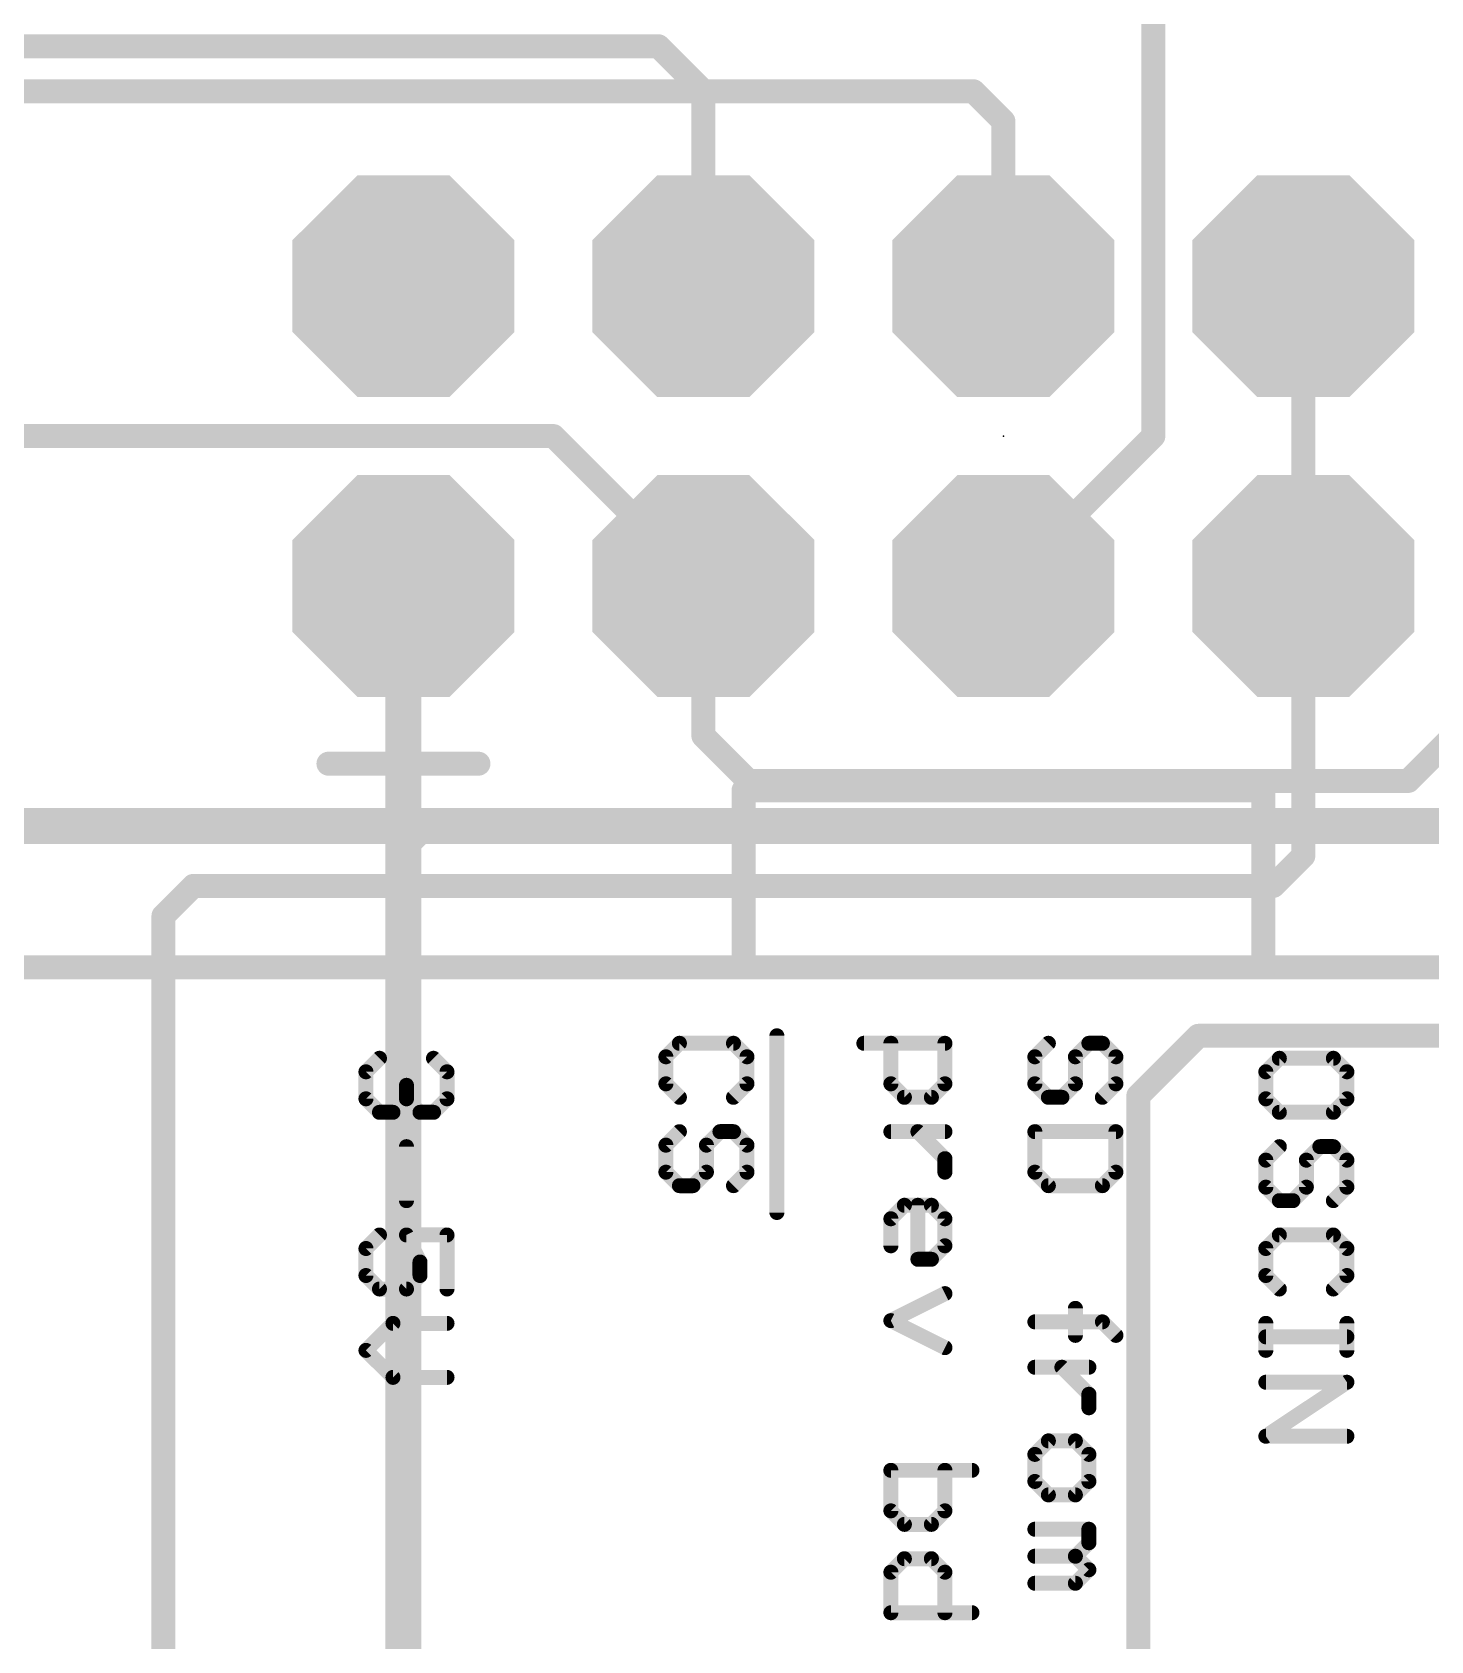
# Model space of a CAD drawing. Extents: x -0.1 to 74.4, y -25.4 to 49.6.
# Drawn here: x 24.8 to 36.64, y 29.16 to 42.79 of the extents above; entities that cross this region are included whole.
import ezdxf

# ---------------------------------------------------------------- set-up
doc = ezdxf.new("R2010")
doc.units = 0
for name, color, linetype in [('1', 12, 'CONTINUOUS'), ('16', 132, 'CONTINUOUS'), ('17', 110, 'CONTINUOUS'), ('2', 132, 'CONTINUOUS'), ('21', 41, 'CONTINUOUS'), ('23', 53, 'CONTINUOUS')]:
    doc.layers.add(name, color=color, linetype=linetype)

# ---------------------------------------------------------------- blocks, each defined once
blk = doc.blocks.new('OCTAGONP')
at = {"const_width": 0.5}
blk.add_lwpolyline([(-0.25, -0.1036), (-0.25, 0.1036), (-0.1036, 0.25), (0.1036, 0.25), (0.25, 0.1036), (0.25, -0.1036), (0.1036, -0.25), (-0.1036, -0.25), (-0.25, -0.1036), (-0.25, 0.1036)], dxfattribs=at)
blk = doc.blocks.new('ROUNDP')
at = {"const_width": 0.5}
blk.add_lwpolyline([(0, -0.25, 1), (0, 0.25, 1), (0, -0.25)], format="xyb", dxfattribs=at)

msp = doc.modelspace()

# ---------------------------------------------------------------- linework, layer by layer
at = {"layer": '1', "const_width": 0.2032}
for points in [[(32.766, 42.291), (14.351, 42.291)], [(33.02, 42.037), (32.766, 42.291)], [(33.02, 40.64), (33.02, 42.037)], [(35.56, 38.1), (35.56, 40.64)], [(16.51, 39.37), (29.21, 39.37)], [(29.21, 39.37), (30.48, 38.1)], [(35.56, 35.814), (35.56, 38.1)], [(35.306, 35.56), (35.56, 35.814)], [(25.908, 35.306), (26.162, 35.56)], [(26.162, 35.56), (35.306, 35.56)], [(25.908, 14.224), (25.908, 35.306)], [(34.163, 33.782), (34.671, 34.29)], [(34.671, 34.29), (45.339, 34.29)], [(34.163, 18.542), (34.163, 33.782)]]:
    msp.add_lwpolyline(points, dxfattribs=at)
at = {"layer": '1', "const_width": 0.1016}
for points in [[(32.8019, 42.3269, 1), (32.7301, 42.2551)], [(32.766, 42.2402, 1), (32.766, 42.3418)], [(33.0708, 42.037, 1), (32.9692, 42.037)], [(32.9841, 42.0011, 1), (33.0559, 42.0729)], [(32.9692, 40.64, 1), (33.0708, 40.64)], [(35.6108, 40.64, 1), (35.5092, 40.64)], [(29.2459, 39.4059, 1), (29.1741, 39.3341)], [(29.21, 39.3192, 1), (29.21, 39.4208)], [(30.4441, 38.0641, 1), (30.5159, 38.1359)], [(35.6108, 38.1, 1), (35.5092, 38.1)], [(35.5092, 38.1, 1), (35.6108, 38.1)], [(35.5092, 35.814, 1), (35.6108, 35.814)], [(35.5959, 35.7781, 1), (35.5241, 35.8499)], [(26.162, 35.6108, 1), (26.162, 35.5092)], [(26.1979, 35.5241, 1), (26.1261, 35.5959)], [(35.2701, 35.5959, 1), (35.3419, 35.5241)], [(35.306, 35.5092, 1), (35.306, 35.6108)], [(25.9588, 35.306, 1), (25.8572, 35.306)], [(25.8721, 35.3419, 1), (25.9439, 35.2701)], [(34.671, 34.3408, 1), (34.671, 34.2392)], [(34.7069, 34.2541, 1), (34.6351, 34.3259)], [(34.2138, 33.782, 1), (34.1122, 33.782)], [(34.1271, 33.8179, 1), (34.1989, 33.7461)]]:
    msp.add_lwpolyline(points, format="xyb", dxfattribs=at)
at = {"layer": '16', "const_width": 0.2032}
for points in [[(34.29, 44.069), (34.29, 39.37)], [(30.099, 42.672), (16.891, 42.672)], [(30.48, 42.291), (30.099, 42.672)], [(30.48, 40.64), (30.48, 42.291)], [(34.29, 39.37), (33.02, 38.1)], [(30.48, 36.83), (30.48, 38.1)], [(30.861, 36.449), (30.48, 36.83)], [(36.83, 36.83), (36.449, 36.449)], [(36.449, 36.449), (30.861, 36.449)]]:
    msp.add_lwpolyline(points, dxfattribs=at)
at = {"layer": '16', "const_width": 0.1016}
for points in [[(30.1349, 42.7079, 1), (30.0631, 42.6361)], [(30.099, 42.6212, 1), (30.099, 42.7228)], [(30.5308, 42.291, 1), (30.4292, 42.291)], [(30.4441, 42.2551, 1), (30.5159, 42.3269)], [(30.4292, 40.64, 1), (30.5308, 40.64)], [(34.2392, 39.37, 1), (34.3408, 39.37)], [(34.3259, 39.3341, 1), (34.2541, 39.4059)], [(30.5308, 38.1, 1), (30.4292, 38.1)], [(32.9841, 38.1359, 1), (33.0559, 38.0641)], [(30.5159, 36.8659, 1), (30.4441, 36.7941)], [(30.4292, 36.83, 1), (30.5308, 36.83)], [(30.861, 36.4998, 1), (30.861, 36.3982)], [(30.8251, 36.4131, 1), (30.8969, 36.4849)], [(36.4131, 36.4849, 1), (36.4849, 36.4131)], [(36.449, 36.3982, 1), (36.449, 36.4998)]]:
    msp.add_lwpolyline(points, format="xyb", dxfattribs=at)
at = {"layer": '2', "const_width": 0.3048}
for points in [[(27.94, 36.068), (27.94, 38.1)], [(20.32, 36.068), (27.94, 36.068)], [(27.94, 35.941), (27.94, 36.068)], [(28.067, 36.068), (27.94, 35.941)], [(39.751, 36.068), (28.067, 36.068)], [(27.94, 22.86), (27.94, 35.941)]]:
    msp.add_lwpolyline(points, dxfattribs=at)
at = {"layer": '2', "const_width": 0.1524}
for points in [[(28.0162, 38.1, 1), (27.8638, 38.1)], [(28.0162, 36.068, 1), (27.8638, 36.068)], [(27.8638, 36.068, 1), (28.0162, 36.068)], [(27.94, 35.9918, 1), (27.94, 36.1442)], [(28.067, 36.1442, 1), (28.067, 35.9918)], [(28.1209, 36.0141, 1), (28.0131, 36.1219)], [(28.0162, 35.941, 1), (27.8638, 35.941)], [(27.8861, 35.9949, 1), (27.9939, 35.8871)], [(27.8638, 35.941, 1), (28.0162, 35.941)]]:
    msp.add_lwpolyline(points, format="xyb", dxfattribs=at)
at = {"layer": '21'}
for points, const_width in [([(27.305, 36.595), (28.575, 36.595)], 0.2032), ([(30.82, 34.87), (30.82, 36.37)], 0.2032), ([(30.82, 36.37), (35.22, 36.37)], 0.2032), ([(35.22, 36.37), (35.22, 34.87)], 0.2032), ([(30.82, 34.87), (22.92, 34.87)], 0.2032), ([(35.22, 34.87), (30.82, 34.87)], 0.2032), ([(43.12, 34.87), (35.22, 34.87)], 0.2032), ([(31.1023, 34.29), (31.1023, 32.7932)], 0.127), ([(30.2769, 34.2265), (30.1625, 34.1121)], 0.127), ([(30.7345, 34.2265), (30.2769, 34.2265)], 0.127), ([(30.8489, 34.1121), (30.7345, 34.2265)], 0.127), ([(31.8387, 34.2265), (32.5251, 34.2265)], 0.127), ([(32.0675, 33.8833), (32.0675, 34.2265)], 0.127), ([(32.5251, 34.2265), (32.5251, 33.8833)], 0.127), ([(33.2867, 34.1121), (33.4011, 34.2265)], 0.127), ([(33.7443, 34.2265), (33.6299, 34.1121)], 0.127), ([(33.8587, 34.2265), (33.7443, 34.2265)], 0.127), ([(33.9731, 34.1121), (33.8587, 34.2265)], 0.127), ([(27.6225, 33.9851), (27.7369, 34.0995)], 0.127), ([(28.1945, 34.0995), (28.3089, 33.9851)], 0.127), ([(30.1625, 34.1121), (30.1625, 33.8833)], 0.127), ([(30.8489, 33.8833), (30.8489, 34.1121)], 0.127), ([(33.2867, 33.8833), (33.2867, 34.1121)], 0.127), ([(33.6299, 34.1121), (33.6299, 33.8833)], 0.127), ([(33.9731, 33.8833), (33.9731, 34.1121)], 0.127), ([(35.3569, 34.0995), (35.2425, 33.9851)], 0.127), ([(35.8145, 34.0995), (35.3569, 34.0995)], 0.127), ([(35.9289, 33.9851), (35.8145, 34.0995)], 0.127), ([(27.6225, 33.7563), (27.6225, 33.9851)], 0.127), ([(27.9657, 33.7563), (27.9657, 33.8707)], 0.127), ([(28.3089, 33.9851), (28.3089, 33.7563)], 0.127), ([(30.1625, 33.8833), (30.2769, 33.7689)], 0.127), ([(30.7345, 33.7689), (30.8489, 33.8833)], 0.127), ([(32.1819, 33.7689), (32.0675, 33.8833)], 0.127), ([(32.5251, 33.8833), (32.4107, 33.7689)], 0.127), ([(33.4011, 33.7689), (33.2867, 33.8833)], 0.127), ([(33.6299, 33.8833), (33.5155, 33.7689)], 0.127), ([(33.8587, 33.7689), (33.9731, 33.8833)], 0.127), ([(35.2425, 33.9851), (35.2425, 33.7563)], 0.127), ([(35.9289, 33.7563), (35.9289, 33.9851)], 0.127), ([(27.7369, 33.6419), (27.6225, 33.7563)], 0.127), ([(27.9657, 33.7563), (27.8513, 33.6419)], 0.127), ([(28.0801, 33.6419), (27.9657, 33.7563)], 0.127), ([(28.3089, 33.7563), (28.1945, 33.6419)], 0.127), ([(32.4107, 33.7689), (32.1819, 33.7689)], 0.127), ([(33.5155, 33.7689), (33.4011, 33.7689)], 0.127), ([(35.2425, 33.7563), (35.3569, 33.6419)], 0.127), ([(35.8145, 33.6419), (35.9289, 33.7563)], 0.127), ([(27.8513, 33.6419), (27.7369, 33.6419)], 0.127), ([(28.1945, 33.6419), (28.0801, 33.6419)], 0.127), ([(35.3569, 33.6419), (35.8145, 33.6419)], 0.127), ([(30.1625, 33.3637), (30.2769, 33.4781)], 0.127), ([(30.6201, 33.4781), (30.5057, 33.3637)], 0.127), ([(30.7345, 33.4781), (30.6201, 33.4781)], 0.127), ([(30.8489, 33.3637), (30.7345, 33.4781)], 0.127), ([(32.0675, 33.4781), (32.5251, 33.4781)], 0.127), ([(32.2963, 33.4781), (32.5251, 33.2493)], 0.127), ([(33.9731, 33.4781), (33.2867, 33.4781)], 0.127), ([(33.2867, 33.4781), (33.2867, 33.1349)], 0.127), ([(33.9731, 33.1349), (33.9731, 33.4781)], 0.127), ([(27.9657, 33.3511), (27.9657, 32.8935)], 0.127), ([(30.1625, 33.1349), (30.1625, 33.3637)], 0.127), ([(30.5057, 33.3637), (30.5057, 33.1349)], 0.127), ([(30.8489, 33.1349), (30.8489, 33.3637)], 0.127), ([(35.2425, 33.2367), (35.3569, 33.3511)], 0.127), ([(35.7001, 33.3511), (35.5857, 33.2367)], 0.127), ([(35.8145, 33.3511), (35.7001, 33.3511)], 0.127), ([(35.9289, 33.2367), (35.8145, 33.3511)], 0.127), ([(32.5251, 33.2493), (32.5251, 33.1349)], 0.127), ([(35.2425, 33.0079), (35.2425, 33.2367)], 0.127), ([(35.5857, 33.2367), (35.5857, 33.0079)], 0.127), ([(35.9289, 33.0079), (35.9289, 33.2367)], 0.127), ([(30.2769, 33.0205), (30.1625, 33.1349)], 0.127), ([(30.5057, 33.1349), (30.3913, 33.0205)], 0.127), ([(30.7345, 33.0205), (30.8489, 33.1349)], 0.127), ([(33.2867, 33.1349), (33.4011, 33.0205)], 0.127), ([(33.8587, 33.0205), (33.9731, 33.1349)], 0.127), ([(30.3913, 33.0205), (30.2769, 33.0205)], 0.127), ([(33.4011, 33.0205), (33.8587, 33.0205)], 0.127), ([(35.3569, 32.8935), (35.2425, 33.0079)], 0.127), ([(35.5857, 33.0079), (35.4713, 32.8935)], 0.127), ([(35.8145, 32.8935), (35.9289, 33.0079)], 0.127), ([(32.0675, 32.74), (32.1819, 32.8544)], 0.127), ([(32.1819, 32.8544), (32.4107, 32.8544)], 0.127), ([(32.2963, 32.3968), (32.2963, 32.8544)], 0.127), ([(32.4107, 32.8544), (32.5251, 32.74)], 0.127), ([(35.4713, 32.8935), (35.3569, 32.8935)], 0.127), ([(32.0675, 32.5112), (32.0675, 32.74)], 0.127), ([(32.5251, 32.74), (32.5251, 32.5112)], 0.127), ([(27.6225, 32.4883), (27.7369, 32.6027)], 0.127), ([(28.3089, 32.6027), (27.9657, 32.6027)], 0.127), ([(27.9657, 32.6027), (28.0801, 32.3739)], 0.127), ([(28.3089, 32.1451), (28.3089, 32.6027)], 0.127), ([(32.5251, 32.5112), (32.4107, 32.3968)], 0.127), ([(35.3569, 32.6027), (35.2425, 32.4883)], 0.127), ([(35.8145, 32.6027), (35.3569, 32.6027)], 0.127), ([(35.9289, 32.4883), (35.8145, 32.6027)], 0.127), ([(27.6225, 32.2595), (27.6225, 32.4883)], 0.127), ([(28.0801, 32.3739), (28.0801, 32.2595)], 0.127), ([(32.4107, 32.3968), (32.2963, 32.3968)], 0.127), ([(35.2425, 32.4883), (35.2425, 32.2595)], 0.127), ([(35.9289, 32.2595), (35.9289, 32.4883)], 0.127), ([(27.7369, 32.1451), (27.6225, 32.2595)], 0.127), ([(28.0801, 32.2595), (27.9657, 32.1451)], 0.127), ([(35.2425, 32.2595), (35.3569, 32.1451)], 0.127), ([(35.8145, 32.1451), (35.9289, 32.2595)], 0.127), ([(27.9657, 32.1451), (27.7369, 32.1451)], 0.127), ([(32.5251, 32.106), (32.0675, 31.8772)], 0.127), ([(33.6299, 31.9813), (33.6299, 31.7525)], 0.127), ([(27.8513, 31.8543), (27.6225, 31.6255)], 0.127), ([(28.3089, 31.8543), (27.8513, 31.8543)], 0.127), ([(32.0675, 31.8772), (32.5251, 31.6484)], 0.127), ([(33.2867, 31.8669), (33.8587, 31.8669)], 0.127), ([(33.8587, 31.8669), (33.9731, 31.7525)], 0.127), ([(35.2425, 31.8543), (35.2425, 31.6255)], 0.127), ([(35.9289, 31.8543), (35.9289, 31.6255)], 0.127), ([(35.2425, 31.7399), (35.9289, 31.7399)], 0.127), ([(27.6225, 31.6255), (27.8513, 31.3967)], 0.127), ([(33.2867, 31.4823), (33.7443, 31.4823)], 0.127), ([(33.5155, 31.4823), (33.7443, 31.2535)], 0.127), ([(27.8513, 31.3967), (28.3089, 31.3967)], 0.127), ([(35.2425, 31.3553), (35.9289, 31.3553)], 0.127), ([(35.9289, 31.3553), (35.2425, 30.8977)], 0.127), ([(33.7443, 31.2535), (33.7443, 31.1391)], 0.127), ([(35.2425, 30.8977), (35.9289, 30.8977)], 0.127), ([(33.4011, 30.8586), (33.2867, 30.7442)], 0.127), ([(33.2867, 30.7442), (33.2867, 30.5154)], 0.127), ([(33.6299, 30.8586), (33.4011, 30.8586)], 0.127), ([(33.7443, 30.7442), (33.6299, 30.8586)], 0.127), ([(33.7443, 30.5154), (33.7443, 30.7442)], 0.127), ([(32.7539, 30.6092), (32.0675, 30.6092)], 0.127), ([(32.0675, 30.6092), (32.0675, 30.266)], 0.127), ([(32.5251, 30.266), (32.5251, 30.6092)], 0.127), ([(33.2867, 30.5154), (33.4011, 30.401)], 0.127), ([(33.6299, 30.401), (33.7443, 30.5154)], 0.127), ([(33.4011, 30.401), (33.6299, 30.401)], 0.127), ([(32.0675, 30.266), (32.1819, 30.1516)], 0.127), ([(32.4107, 30.1516), (32.5251, 30.266)], 0.127), ([(32.1819, 30.1516), (32.4107, 30.1516)], 0.127), ([(33.2867, 30.1102), (33.7443, 30.1102)], 0.127), ([(33.7443, 30.1102), (33.7443, 29.9958)], 0.127), ([(33.7443, 29.9958), (33.6299, 29.8814)], 0.127), ([(32.0675, 29.7463), (32.1819, 29.8607)], 0.127), ([(32.1819, 29.8607), (32.4107, 29.8607)], 0.127), ([(32.4107, 29.8607), (32.5251, 29.7463)], 0.127), ([(33.6299, 29.8814), (33.2867, 29.8814)], 0.127), ([(33.6299, 29.8814), (33.7443, 29.767)], 0.127), ([(32.0675, 29.4032), (32.0675, 29.7463)], 0.127), ([(32.5251, 29.7463), (32.5251, 29.4032)], 0.127), ([(33.6299, 29.6526), (33.2867, 29.6526)], 0.127), ([(33.7443, 29.767), (33.6299, 29.6526)], 0.127), ([(32.7539, 29.4032), (32.0675, 29.4032)], 0.127)]:
    msp.add_lwpolyline(points, dxfattribs=dict(at, const_width=const_width))
for points, const_width in [([(27.305, 36.6458, 1), (27.305, 36.5442)], 0.1016), ([(28.575, 36.5442, 1), (28.575, 36.6458)], 0.1016), ([(30.8708, 36.37, 1), (30.7692, 36.37)], 0.1016), ([(30.82, 36.4208, 1), (30.82, 36.3192)], 0.1016), ([(35.2708, 36.37, 1), (35.1692, 36.37)], 0.1016), ([(35.22, 36.3192, 1), (35.22, 36.4208)], 0.1016), ([(30.82, 34.9208, 1), (30.82, 34.8192)], 0.1016), ([(30.7692, 34.87, 1), (30.8708, 34.87)], 0.1016), ([(30.82, 34.8192, 1), (30.82, 34.9208)], 0.1016), ([(35.22, 34.9208, 1), (35.22, 34.8192)], 0.1016), ([(35.1692, 34.87, 1), (35.2708, 34.87)], 0.1016), ([(35.22, 34.8192, 1), (35.22, 34.9208)], 0.1016), ([(31.1341, 34.29, 1), (31.0706, 34.29)], 0.0635), ([(30.2769, 34.2583, 1), (30.2769, 34.1947)], 0.0635), ([(30.2993, 34.204, 1), (30.2544, 34.249)], 0.0635), ([(30.7569, 34.249, 1), (30.712, 34.204)], 0.0635), ([(30.7345, 34.1947, 1), (30.7345, 34.2583)], 0.0635), ([(31.8387, 34.2583, 1), (31.8387, 34.1947)], 0.0635), ([(32.0993, 34.2265, 1), (32.0358, 34.2265)], 0.0635), ([(32.5568, 34.2265, 1), (32.4933, 34.2265)], 0.0635), ([(32.5251, 34.1947, 1), (32.5251, 34.2583)], 0.0635), ([(33.4235, 34.204, 1), (33.3786, 34.249)], 0.0635), ([(33.7443, 34.2583, 1), (33.7443, 34.1947)], 0.0635), ([(33.7667, 34.204, 1), (33.7218, 34.249)], 0.0635), ([(33.8811, 34.249, 1), (33.8362, 34.204)], 0.0635), ([(33.8587, 34.1947, 1), (33.8587, 34.2583)], 0.0635), ([(27.7593, 34.077, 1), (27.7144, 34.122)], 0.0635), ([(28.2169, 34.122, 1), (28.172, 34.077)], 0.0635), ([(30.14, 34.1346, 1), (30.185, 34.0897)], 0.0635), ([(30.1943, 34.1121, 1), (30.1308, 34.1121)], 0.0635), ([(30.8806, 34.1121, 1), (30.8171, 34.1121)], 0.0635), ([(30.8264, 34.0897, 1), (30.8713, 34.1346)], 0.0635), ([(33.3185, 34.1121, 1), (33.255, 34.1121)], 0.0635), ([(33.2642, 34.1346, 1), (33.3092, 34.0897)], 0.0635), ([(33.6616, 34.1121, 1), (33.5981, 34.1121)], 0.0635), ([(33.6074, 34.1346, 1), (33.6523, 34.0897)], 0.0635), ([(34.0048, 34.1121, 1), (33.9413, 34.1121)], 0.0635), ([(33.9506, 34.0897, 1), (33.9955, 34.1346)], 0.0635), ([(35.3569, 34.1313, 1), (35.3569, 34.0677)], 0.0635), ([(35.3793, 34.077, 1), (35.3344, 34.122)], 0.0635), ([(35.8369, 34.122, 1), (35.792, 34.077)], 0.0635), ([(35.8145, 34.0677, 1), (35.8145, 34.1313)], 0.0635), ([(27.6, 34.0076, 1), (27.645, 33.9627)], 0.0635), ([(27.6543, 33.9851, 1), (27.5908, 33.9851)], 0.0635), ([(27.9974, 33.8707, 1), (27.9339, 33.8707)], 0.0635), ([(28.3406, 33.9851, 1), (28.2771, 33.9851)], 0.0635), ([(28.2864, 33.9627, 1), (28.3313, 34.0076)], 0.0635), ([(30.185, 33.9058, 1), (30.14, 33.8609)], 0.0635), ([(30.8713, 33.8609, 1), (30.8264, 33.9058)], 0.0635), ([(32.09, 33.9058, 1), (32.045, 33.8609)], 0.0635), ([(32.5475, 33.8609, 1), (32.5026, 33.9058)], 0.0635), ([(33.3092, 33.9058, 1), (33.2642, 33.8609)], 0.0635), ([(33.6523, 33.8609, 1), (33.6074, 33.9058)], 0.0635), ([(33.9955, 33.8609, 1), (33.9506, 33.9058)], 0.0635), ([(35.2743, 33.9851, 1), (35.2107, 33.9851)], 0.0635), ([(35.22, 34.0076, 1), (35.265, 33.9627)], 0.0635), ([(35.9606, 33.9851, 1), (35.8971, 33.9851)], 0.0635), ([(35.9064, 33.9627, 1), (35.9513, 34.0076)], 0.0635), ([(27.645, 33.7788, 1), (27.6, 33.7339)], 0.0635), ([(27.9881, 33.7788, 1), (27.9432, 33.7339)], 0.0635), ([(27.9881, 33.7339, 1), (27.9432, 33.7788)], 0.0635), ([(28.3313, 33.7339, 1), (28.2864, 33.7788)], 0.0635), ([(30.1308, 33.8833, 1), (30.1943, 33.8833)], 0.0635), ([(30.2544, 33.7465, 1), (30.2993, 33.7914)], 0.0635), ([(30.712, 33.7914, 1), (30.7569, 33.7465)], 0.0635), ([(30.8171, 33.8833, 1), (30.8806, 33.8833)], 0.0635), ([(32.0358, 33.8833, 1), (32.0993, 33.8833)], 0.0635), ([(32.1819, 33.8007, 1), (32.1819, 33.7372)], 0.0635), ([(32.1594, 33.7465, 1), (32.2043, 33.7914)], 0.0635), ([(32.3882, 33.7914, 1), (32.4331, 33.7465)], 0.0635), ([(32.4107, 33.7372, 1), (32.4107, 33.8007)], 0.0635), ([(32.4933, 33.8833, 1), (32.5568, 33.8833)], 0.0635), ([(33.255, 33.8833, 1), (33.3185, 33.8833)], 0.0635), ([(33.4011, 33.8007, 1), (33.4011, 33.7372)], 0.0635), ([(33.3786, 33.7465, 1), (33.4235, 33.7914)], 0.0635), ([(33.493, 33.7914, 1), (33.5379, 33.7465)], 0.0635), ([(33.5155, 33.7372, 1), (33.5155, 33.8007)], 0.0635), ([(33.5981, 33.8833, 1), (33.6616, 33.8833)], 0.0635), ([(33.8362, 33.7914, 1), (33.8811, 33.7465)], 0.0635), ([(33.9413, 33.8833, 1), (34.0048, 33.8833)], 0.0635), ([(35.265, 33.7788, 1), (35.22, 33.7339)], 0.0635), ([(35.9513, 33.7339, 1), (35.9064, 33.7788)], 0.0635), ([(27.5908, 33.7563, 1), (27.6543, 33.7563)], 0.0635), ([(27.7369, 33.6737, 1), (27.7369, 33.6102)], 0.0635), ([(27.7144, 33.6195, 1), (27.7593, 33.6644)], 0.0635), ([(27.8288, 33.6644, 1), (27.8737, 33.6195)], 0.0635), ([(27.8513, 33.6102, 1), (27.8513, 33.6737)], 0.0635), ([(27.9339, 33.7563, 1), (27.9974, 33.7563)], 0.0635), ([(28.0801, 33.6737, 1), (28.0801, 33.6102)], 0.0635), ([(28.0576, 33.6195, 1), (28.1025, 33.6644)], 0.0635), ([(28.172, 33.6644, 1), (28.2169, 33.6195)], 0.0635), ([(28.1945, 33.6102, 1), (28.1945, 33.6737)], 0.0635), ([(28.2771, 33.7563, 1), (28.3406, 33.7563)], 0.0635), ([(35.2107, 33.7563, 1), (35.2743, 33.7563)], 0.0635), ([(35.3569, 33.6737, 1), (35.3569, 33.6102)], 0.0635), ([(35.3344, 33.6195, 1), (35.3793, 33.6644)], 0.0635), ([(35.792, 33.6644, 1), (35.8369, 33.6195)], 0.0635), ([(35.8145, 33.6102, 1), (35.8145, 33.6737)], 0.0635), ([(35.8971, 33.7563, 1), (35.9606, 33.7563)], 0.0635), ([(30.2993, 33.4556, 1), (30.2544, 33.5005)], 0.0635), ([(30.6201, 33.5098, 1), (30.6201, 33.4463)], 0.0635), ([(30.6425, 33.4556, 1), (30.5976, 33.5005)], 0.0635), ([(30.7569, 33.5005, 1), (30.712, 33.4556)], 0.0635), ([(30.7345, 33.4463, 1), (30.7345, 33.5098)], 0.0635), ([(32.0675, 33.5098, 1), (32.0675, 33.4463)], 0.0635), ([(32.3187, 33.5005, 1), (32.2738, 33.4556)], 0.0635), ([(32.5251, 33.4463, 1), (32.5251, 33.5098)], 0.0635), ([(33.2867, 33.5098, 1), (33.2867, 33.4463)], 0.0635), ([(33.3185, 33.4781, 1), (33.255, 33.4781)], 0.0635), ([(34.0048, 33.4781, 1), (33.9413, 33.4781)], 0.0635), ([(33.9731, 33.4463, 1), (33.9731, 33.5098)], 0.0635), ([(27.9974, 33.3511, 1), (27.9339, 33.3511)], 0.0635), ([(30.14, 33.3861, 1), (30.185, 33.3412)], 0.0635), ([(30.1943, 33.3637, 1), (30.1308, 33.3637)], 0.0635), ([(30.5374, 33.3637, 1), (30.4739, 33.3637)], 0.0635), ([(30.4832, 33.3861, 1), (30.5281, 33.3412)], 0.0635), ([(30.8806, 33.3637, 1), (30.8171, 33.3637)], 0.0635), ([(30.8264, 33.3412, 1), (30.8713, 33.3861)], 0.0635), ([(35.3793, 33.3286, 1), (35.3344, 33.3735)], 0.0635), ([(35.7001, 33.3828, 1), (35.7001, 33.3193)], 0.0635), ([(35.7225, 33.3286, 1), (35.6776, 33.3735)], 0.0635), ([(35.8369, 33.3735, 1), (35.792, 33.3286)], 0.0635), ([(35.8145, 33.3193, 1), (35.8145, 33.3828)], 0.0635), ([(32.5568, 33.2493, 1), (32.4933, 33.2493)], 0.0635), ([(32.5026, 33.2268, 1), (32.5475, 33.2717)], 0.0635), ([(35.2743, 33.2367, 1), (35.2107, 33.2367)], 0.0635), ([(35.22, 33.2591, 1), (35.265, 33.2142)], 0.0635), ([(35.6174, 33.2367, 1), (35.5539, 33.2367)], 0.0635), ([(35.5632, 33.2591, 1), (35.6081, 33.2142)], 0.0635), ([(35.9606, 33.2367, 1), (35.8971, 33.2367)], 0.0635), ([(35.9064, 33.2142, 1), (35.9513, 33.2591)], 0.0635), ([(30.185, 33.1573, 1), (30.14, 33.1124)], 0.0635), ([(30.1308, 33.1349, 1), (30.1943, 33.1349)], 0.0635), ([(30.4739, 33.1349, 1), (30.5374, 33.1349)], 0.0635), ([(30.5281, 33.1124, 1), (30.4832, 33.1573)], 0.0635), ([(30.8171, 33.1349, 1), (30.8806, 33.1349)], 0.0635), ([(30.8713, 33.1124, 1), (30.8264, 33.1573)], 0.0635), ([(32.4933, 33.1349, 1), (32.5568, 33.1349)], 0.0635), ([(33.3092, 33.1573, 1), (33.2642, 33.1124)], 0.0635), ([(33.255, 33.1349, 1), (33.3185, 33.1349)], 0.0635), ([(33.9413, 33.1349, 1), (34.0048, 33.1349)], 0.0635), ([(33.9955, 33.1124, 1), (33.9506, 33.1573)], 0.0635), ([(30.2769, 33.0522, 1), (30.2769, 32.9887)], 0.0635), ([(30.2544, 32.998, 1), (30.2993, 33.0429)], 0.0635), ([(30.3688, 33.0429, 1), (30.4137, 32.998)], 0.0635), ([(30.3913, 32.9887, 1), (30.3913, 33.0522)], 0.0635), ([(30.712, 33.0429, 1), (30.7569, 32.998)], 0.0635), ([(33.4011, 33.0522, 1), (33.4011, 32.9887)], 0.0635), ([(33.3786, 32.998, 1), (33.4235, 33.0429)], 0.0635), ([(33.8362, 33.0429, 1), (33.8811, 32.998)], 0.0635), ([(33.8587, 32.9887, 1), (33.8587, 33.0522)], 0.0635), ([(35.265, 33.0303, 1), (35.22, 32.9854)], 0.0635), ([(35.2107, 33.0079, 1), (35.2743, 33.0079)], 0.0635), ([(35.5539, 33.0079, 1), (35.6174, 33.0079)], 0.0635), ([(35.6081, 32.9854, 1), (35.5632, 33.0303)], 0.0635), ([(35.8971, 33.0079, 1), (35.9606, 33.0079)], 0.0635), ([(35.9513, 32.9854, 1), (35.9064, 33.0303)], 0.0635), ([(27.9339, 32.8935, 1), (27.9974, 32.8935)], 0.0635), ([(32.1819, 32.8862, 1), (32.1819, 32.8227)], 0.0635), ([(32.2043, 32.832, 1), (32.1594, 32.8769)], 0.0635), ([(32.328, 32.8544, 1), (32.2645, 32.8544)], 0.0635), ([(32.4331, 32.8769, 1), (32.3882, 32.832)], 0.0635), ([(32.4107, 32.8227, 1), (32.4107, 32.8862)], 0.0635), ([(35.3569, 32.9252, 1), (35.3569, 32.8617)], 0.0635), ([(35.3344, 32.871, 1), (35.3793, 32.9159)], 0.0635), ([(35.4488, 32.9159, 1), (35.4937, 32.871)], 0.0635), ([(35.4713, 32.8617, 1), (35.4713, 32.9252)], 0.0635), ([(35.792, 32.9159, 1), (35.8369, 32.871)], 0.0635), ([(31.0706, 32.7932, 1), (31.1341, 32.7932)], 0.0635), ([(32.0993, 32.74, 1), (32.0358, 32.74)], 0.0635), ([(32.045, 32.7625, 1), (32.09, 32.7176)], 0.0635), ([(32.5568, 32.74, 1), (32.4933, 32.74)], 0.0635), ([(32.5026, 32.7176, 1), (32.5475, 32.7625)], 0.0635), ([(27.7593, 32.5802, 1), (27.7144, 32.6251)], 0.0635), ([(27.9657, 32.6344, 1), (27.9657, 32.5709)], 0.0635), ([(27.9941, 32.6169, 1), (27.9373, 32.5885)], 0.0635), ([(28.3406, 32.6027, 1), (28.2771, 32.6027)], 0.0635), ([(28.3089, 32.5709, 1), (28.3089, 32.6344)], 0.0635), ([(32.5475, 32.4888, 1), (32.5026, 32.5337)], 0.0635), ([(35.3569, 32.6344, 1), (35.3569, 32.5709)], 0.0635), ([(35.3793, 32.5802, 1), (35.3344, 32.6251)], 0.0635), ([(35.8369, 32.6251, 1), (35.792, 32.5802)], 0.0635), ([(35.8145, 32.5709, 1), (35.8145, 32.6344)], 0.0635), ([(27.6, 32.5107, 1), (27.645, 32.4658)], 0.0635), ([(27.6543, 32.4883, 1), (27.5908, 32.4883)], 0.0635), ([(28.1118, 32.3739, 1), (28.0483, 32.3739)], 0.0635), ([(32.0358, 32.5112, 1), (32.0993, 32.5112)], 0.0635), ([(32.2963, 32.4286, 1), (32.2963, 32.3651)], 0.0635), ([(32.3882, 32.4193, 1), (32.4331, 32.3744)], 0.0635), ([(32.4107, 32.3651, 1), (32.4107, 32.4286)], 0.0635), ([(32.4933, 32.5112, 1), (32.5568, 32.5112)], 0.0635), ([(35.2743, 32.4883, 1), (35.2107, 32.4883)], 0.0635), ([(35.22, 32.5107, 1), (35.265, 32.4658)], 0.0635), ([(35.9606, 32.4883, 1), (35.8971, 32.4883)], 0.0635), ([(35.9064, 32.4658, 1), (35.9513, 32.5107)], 0.0635), ([(27.645, 32.2819, 1), (27.6, 32.237)], 0.0635), ([(28.0517, 32.3597, 1), (28.1085, 32.3881)], 0.0635), ([(28.1025, 32.237, 1), (28.0576, 32.2819)], 0.0635), ([(32.2645, 32.3968, 1), (32.328, 32.3968)], 0.0635), ([(35.265, 32.2819, 1), (35.22, 32.237)], 0.0635), ([(35.9513, 32.237, 1), (35.9064, 32.2819)], 0.0635), ([(27.5908, 32.2595, 1), (27.6543, 32.2595)], 0.0635), ([(27.7369, 32.1768, 1), (27.7369, 32.1133)], 0.0635), ([(27.7144, 32.1226, 1), (27.7593, 32.1675)], 0.0635), ([(27.9432, 32.1675, 1), (27.9881, 32.1226)], 0.0635), ([(27.9657, 32.1133, 1), (27.9657, 32.1768)], 0.0635), ([(28.0483, 32.2595, 1), (28.1118, 32.2595)], 0.0635), ([(28.2771, 32.1451, 1), (28.3406, 32.1451)], 0.0635), ([(32.5393, 32.0776, 1), (32.5109, 32.1344)], 0.0635), ([(35.2107, 32.2595, 1), (35.2743, 32.2595)], 0.0635), ([(35.3344, 32.1226, 1), (35.3793, 32.1675)], 0.0635), ([(35.792, 32.1675, 1), (35.8369, 32.1226)], 0.0635), ([(35.8971, 32.2595, 1), (35.9606, 32.2595)], 0.0635), ([(33.6616, 31.9813, 1), (33.5981, 31.9813)], 0.0635), ([(27.8513, 31.886, 1), (27.8513, 31.8225)], 0.0635), ([(27.8737, 31.8318, 1), (27.8288, 31.8767)], 0.0635), ([(28.3089, 31.8225, 1), (28.3089, 31.886)], 0.0635), ([(32.0817, 31.9056, 1), (32.0533, 31.8488)], 0.0635), ([(32.0533, 31.9056, 1), (32.0817, 31.8488)], 0.0635), ([(33.2867, 31.8986, 1), (33.2867, 31.8351)], 0.0635), ([(33.8811, 31.8893, 1), (33.8362, 31.8444)], 0.0635), ([(33.8587, 31.8351, 1), (33.8587, 31.8986)], 0.0635), ([(35.2743, 31.8543, 1), (35.2107, 31.8543)], 0.0635), ([(35.9606, 31.8543, 1), (35.8971, 31.8543)], 0.0635), ([(33.5981, 31.7525, 1), (33.6616, 31.7525)], 0.0635), ([(33.9506, 31.73, 1), (33.9955, 31.7749)], 0.0635), ([(35.2425, 31.7716, 1), (35.2425, 31.7081)], 0.0635), ([(35.9289, 31.7081, 1), (35.9289, 31.7716)], 0.0635), ([(27.645, 31.6479, 1), (27.6, 31.603)], 0.0635), ([(27.6, 31.6479, 1), (27.645, 31.603)], 0.0635), ([(32.5109, 31.62, 1), (32.5393, 31.6768)], 0.0635), ([(35.2107, 31.6255, 1), (35.2743, 31.6255)], 0.0635), ([(35.8971, 31.6255, 1), (35.9606, 31.6255)], 0.0635), ([(33.2867, 31.5141, 1), (33.2867, 31.4506)], 0.0635), ([(33.5379, 31.5048, 1), (33.493, 31.4599)], 0.0635), ([(33.7443, 31.4506, 1), (33.7443, 31.5141)], 0.0635), ([(27.8513, 31.4284, 1), (27.8513, 31.3649)], 0.0635), ([(27.8288, 31.3742, 1), (27.8737, 31.4191)], 0.0635), ([(28.3089, 31.3649, 1), (28.3089, 31.4284)], 0.0635), ([(35.2425, 31.3871, 1), (35.2425, 31.3236)], 0.0635), ([(35.9465, 31.3289, 1), (35.9113, 31.3817)], 0.0635), ([(35.9289, 31.3236, 1), (35.9289, 31.3871)], 0.0635), ([(33.776, 31.2535, 1), (33.7125, 31.2535)], 0.0635), ([(33.7218, 31.2311, 1), (33.7667, 31.276)], 0.0635), ([(33.7125, 31.1391, 1), (33.776, 31.1391)], 0.0635), ([(35.2425, 30.9295, 1), (35.2425, 30.866)], 0.0635), ([(35.2249, 30.9241, 1), (35.2601, 30.8713)], 0.0635), ([(35.9289, 30.866, 1), (35.9289, 30.9295)], 0.0635), ([(33.3185, 30.7442, 1), (33.255, 30.7442)], 0.0635), ([(33.2642, 30.7667, 1), (33.3092, 30.7218)], 0.0635), ([(33.4011, 30.8904, 1), (33.4011, 30.8269)], 0.0635), ([(33.4235, 30.8362, 1), (33.3786, 30.8811)], 0.0635), ([(33.6523, 30.8811, 1), (33.6074, 30.8362)], 0.0635), ([(33.6299, 30.8269, 1), (33.6299, 30.8904)], 0.0635), ([(33.776, 30.7442, 1), (33.7125, 30.7442)], 0.0635), ([(33.7218, 30.7218, 1), (33.7667, 30.7667)], 0.0635), ([(32.0993, 30.6092, 1), (32.0358, 30.6092)], 0.0635), ([(32.0675, 30.6409, 1), (32.0675, 30.5774)], 0.0635), ([(32.5568, 30.6092, 1), (32.4933, 30.6092)], 0.0635), ([(32.7539, 30.5774, 1), (32.7539, 30.6409)], 0.0635), ([(33.3092, 30.5379, 1), (33.2642, 30.493)], 0.0635), ([(33.255, 30.5154, 1), (33.3185, 30.5154)], 0.0635), ([(33.7125, 30.5154, 1), (33.776, 30.5154)], 0.0635), ([(33.7667, 30.493, 1), (33.7218, 30.5379)], 0.0635), ([(33.4011, 30.4328, 1), (33.4011, 30.3693)], 0.0635), ([(33.3786, 30.3786, 1), (33.4235, 30.4235)], 0.0635), ([(33.6074, 30.4235, 1), (33.6523, 30.3786)], 0.0635), ([(33.6299, 30.3693, 1), (33.6299, 30.4328)], 0.0635), ([(32.09, 30.2884, 1), (32.045, 30.2435)], 0.0635), ([(32.0358, 30.266, 1), (32.0993, 30.266)], 0.0635), ([(32.4933, 30.266, 1), (32.5568, 30.266)], 0.0635), ([(32.5475, 30.2435, 1), (32.5026, 30.2884)], 0.0635), ([(32.1819, 30.1833, 1), (32.1819, 30.1198)], 0.0635), ([(32.1594, 30.1291, 1), (32.2043, 30.174)], 0.0635), ([(32.3882, 30.174, 1), (32.4331, 30.1291)], 0.0635), ([(32.4107, 30.1198, 1), (32.4107, 30.1833)], 0.0635), ([(33.2867, 30.142, 1), (33.2867, 30.0785)], 0.0635), ([(33.776, 30.1102, 1), (33.7125, 30.1102)], 0.0635), ([(33.7443, 30.0785, 1), (33.7443, 30.142)], 0.0635), ([(33.7125, 29.9958, 1), (33.776, 29.9958)], 0.0635), ([(33.7667, 29.9734, 1), (33.7218, 30.0183)], 0.0635), ([(32.1819, 29.8925, 1), (32.1819, 29.829)], 0.0635), ([(32.2043, 29.8383, 1), (32.1594, 29.8832)], 0.0635), ([(32.4331, 29.8832, 1), (32.3882, 29.8383)], 0.0635), ([(32.4107, 29.829, 1), (32.4107, 29.8925)], 0.0635), ([(33.2867, 29.9132, 1), (33.2867, 29.8497)], 0.0635), ([(33.6523, 29.9039, 1), (33.6074, 29.859)], 0.0635), ([(33.6074, 29.9039, 1), (33.6523, 29.859)], 0.0635), ([(33.6299, 29.8497, 1), (33.6299, 29.9132)], 0.0635), ([(32.0993, 29.7463, 1), (32.0358, 29.7463)], 0.0635), ([(32.045, 29.7688, 1), (32.09, 29.7239)], 0.0635), ([(32.5568, 29.7463, 1), (32.4933, 29.7463)], 0.0635), ([(32.5026, 29.7239, 1), (32.5475, 29.7688)], 0.0635), ([(33.2867, 29.6844, 1), (33.2867, 29.6209)], 0.0635), ([(33.6074, 29.6751, 1), (33.6523, 29.6302)], 0.0635), ([(33.6299, 29.6209, 1), (33.6299, 29.6844)], 0.0635), ([(33.7667, 29.7446, 1), (33.7218, 29.7895)], 0.0635), ([(33.7218, 29.7446, 1), (33.7667, 29.7895)], 0.0635), ([(32.0675, 29.4349, 1), (32.0675, 29.3714)], 0.0635), ([(32.0358, 29.4032, 1), (32.0993, 29.4032)], 0.0635), ([(32.4933, 29.4032, 1), (32.5568, 29.4032)], 0.0635), ([(32.7539, 29.3714, 1), (32.7539, 29.4349)], 0.0635)]:
    msp.add_lwpolyline(points, format="xyb", dxfattribs=dict(at, const_width=const_width))
at = {"layer": '23'}
msp.add_point((33.02, 39.37), dxfattribs=at)

# ---------------------------------------------------------------- block references
at = {"layer": '17'}
for name, p, xscale, yscale in [('OCTAGONP', (27.94, 40.64), 1.8796, 1.8796), ('OCTAGONP', (27.94, 40.64), 1.8796, 1.8796), ('OCTAGONP', (30.48, 40.64), 1.8796, 1.8796), ('OCTAGONP', (30.48, 40.64), 1.8796, 1.8796), ('OCTAGONP', (33.02, 40.64), 1.8796, 1.8796), ('OCTAGONP', (33.02, 40.64), 1.8796, 1.8796), ('OCTAGONP', (35.56, 40.64), 1.8796, 1.8796), ('OCTAGONP', (35.56, 40.64), 1.8796, 1.8796), ('ROUNDP', (27.94, 40.64), 1.524, 1.524), ('ROUNDP', (27.94, 40.64), 1.524, 1.524), ('ROUNDP', (30.48, 40.64), 1.524, 1.524), ('ROUNDP', (30.48, 40.64), 1.524, 1.524), ('ROUNDP', (33.02, 40.64), 1.524, 1.524), ('ROUNDP', (33.02, 40.64), 1.524, 1.524), ('ROUNDP', (35.56, 40.64), 1.524, 1.524), ('ROUNDP', (35.56, 40.64), 1.524, 1.524), ('OCTAGONP', (27.94, 38.1), 1.8796, 1.8796), ('OCTAGONP', (27.94, 38.1), 1.8796, 1.8796), ('OCTAGONP', (30.48, 38.1), 1.8796, 1.8796), ('OCTAGONP', (30.48, 38.1), 1.8796, 1.8796), ('OCTAGONP', (33.02, 38.1), 1.8796, 1.8796), ('OCTAGONP', (33.02, 38.1), 1.8796, 1.8796), ('OCTAGONP', (35.56, 38.1), 1.8796, 1.8796), ('OCTAGONP', (35.56, 38.1), 1.8796, 1.8796), ('ROUNDP', (27.94, 38.1), 1.524, 1.524), ('ROUNDP', (27.94, 38.1), 1.524, 1.524), ('ROUNDP', (30.48, 38.1), 1.524, 1.524), ('ROUNDP', (30.48, 38.1), 1.524, 1.524), ('ROUNDP', (33.02, 38.1), 1.524, 1.524), ('ROUNDP', (33.02, 38.1), 1.524, 1.524), ('ROUNDP', (35.56, 38.1), 1.524, 1.524), ('ROUNDP', (35.56, 38.1), 1.524, 1.524)]:
    msp.add_blockref(name, p, dxfattribs=dict(at, xscale=xscale, yscale=yscale))

doc.saveas('drawing.dxf')
